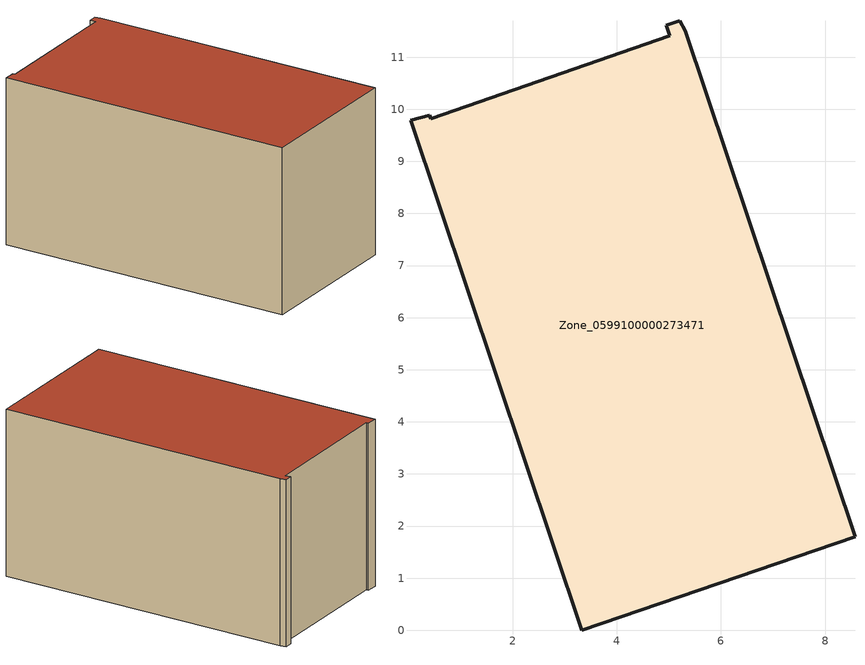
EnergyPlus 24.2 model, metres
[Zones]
Zone_0599100000273471
 floor ground (C_G): 5.21,11.7 5.31,11.51 8.57,1.79 3.33,0 0.04,9.79 0.41,9.89 0.43,9.82 5.02,11.41 4.95,11.61 z0
 wall outside (C_F): 5.31,11.51 5.21,11.7 4.95,11.61 5.02,11.41 0.43,9.82 0.41,9.89 0.04,9.79 3.33,0 8.57,1.79 5.31,11.51 z0:5.76
 roof outside (C_R): 0.41,9.89 0.04,9.79 3.33,0 8.57,1.79 5.31,11.51 5.21,11.7 4.95,11.61 5.02,11.41 0.43,9.82 z5.76
[BUILDING]
Pand.0599100000273471: North Axis=0; Terrain=City; Loads Convergence Tolerance Value=0.04; Temperature Convergence Tolerance Value=0.4; Solar Distribution=FullExterior; Maximum Number of Warmup Days=25; Minimum Number of Warmup Days=1
[Site:Location]
Rotterdam.The.Hague.AP_ZH_NLD Design_Conditions: Latitude=51.96; Longitude=4.45; Time Zone=1; Elevation=-4.5
[SITE:GROUNDTEMPERATURE:BUILDINGSURFACE]
18, 18, 18, 18, 18, 18, 18, 18, 18, 18, 18, 18
[MATERIAL] Thermal Absorptance=0.9; Solar Absorptance=0.7; Visible Absorptance=0.7
Name | Roughness | Thickness | Conductivity | Density | Specific Heat
G.TC.1946-1964 | MediumSmooth | 0.15 | 1 | 540 | 1210
F.TC.1946-1964 | Rough | 0.3 | 0.857143 | 1920 | 840
R.TC.1946-1964 | MediumRough | 0.2 | 0.235294 | 1500 | 1000
[CONSTRUCTION]
C_G: G.TC.1946-1964
C_F: F.TC.1946-1964
C_R: R.TC.1946-1964
[ZONE]
Zone_0599100000273471: Type=1; Multiplier=1; Ceiling Height=Autocalculate; Volume=Autocalculate; Floor Area=autocalculate; Part of Total Floor Area=Yes
[ZONEINFILTRATION:DESIGNFLOWRATE]
Infil_Zone_0599100000273471: Zone or ZoneList or Space or SpaceList=Zone_0599100000273471; Schedule=AlwaysOn; Design Flow Rate Calculation Method=Flow/Area; Flow Rate per Floor Area=0.003; Constant Term Coefficient=1; Temperature Term Coefficient=0; Velocity Term Coefficient=0; Velocity Squared Term Coefficient=0
[HVACTEMPLATE:ZONE:IDEALLOADSAIRSYSTEM]
Zone_0599100000273471: Maximum Heating Supply Air Temperature=50; Minimum Cooling Supply Air Temperature=13; Maximum Heating Supply Air Humidity Ratio=0.0156; Minimum Cooling Supply Air Humidity Ratio=0.0077; Heating Limit=NoLimit; Cooling Limit=NoLimit; Dehumidification Control Type=ConstantSensibleHeatRatio; Cooling Sensible Heat Ratio=0.7; Dehumidification Setpoint=60; Humidification Control Type=None; Humidification Setpoint=30; Outdoor Air Method=None; Outdoor Air Flow Rate per Person=0.00944; Outdoor Air Flow Rate per Zone Floor Area=0; Outdoor Air Flow Rate per Zone=0; Demand Controlled Ventilation Type=None; Outdoor Air Economizer Type=NoEconomizer; Heat Recovery Type=None; Sensible Heat Recovery Effectiveness=0.7; Latent Heat Recovery Effectiveness=0.65
[ZONECONTROL:THERMOSTAT]
ThermostatControl_Zone_0599100000273471: Zone or ZoneList=Zone_0599100000273471; Control Type Schedule=DualSetpointControlType; Control 1=Thermostat_Zone_0599100000273471; Temperature Difference Between Cutout And Setpoint=0
[THERMOSTATSETPOINT:DUALSETPOINT]
Thermostat_Zone_0599100000273471: Heating Setpoint Temperature Schedule=HeatingSetpoint_Zone_0599100000273471; Cooling Setpoint Temperature Schedule=CoolingSetpoint_Zone_0599100000273471
[SCHEDULE:COMPACT]
HeatingSetpoint_Zone_0599100000273471: Through: 12/31, For: AllDays, Until: 24:00, 21
CoolingSetpoint_Zone_0599100000273471: Through: 12/31, For: AllDays, Until: 24:00, 24
DualSetpointControlType: Through: 12/31, For: AllDays, Until: 24:00, 4
AlwaysOn: Through: 12/31, For: AllDays, Until: 24:00, 1
